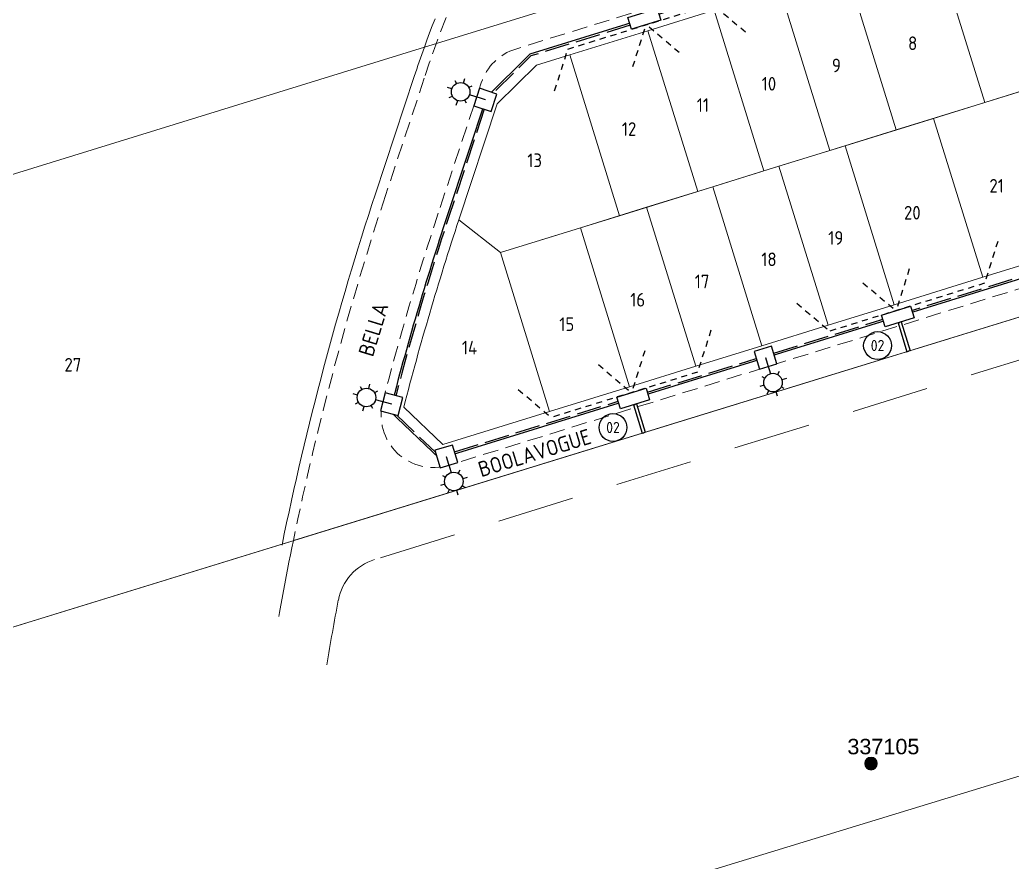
# Model space of a CAD drawing. Header units: metres. Extents: x 305887 to 307188, y 6269913 to 6270847.
# Drawn here: x 306321.9 to 306482.4, y 6270291.2 to 6270427.4 of the extents above; entities that cross this region are included whole.
import ezdxf
from ezdxf.enums import TextEntityAlignment as Align

# ---------------------------------------------------------------- set-up
doc = ezdxf.new("R2010")
doc.units = ezdxf.units.M
for name, pattern in [('DASHED', [0.75, 0.5, -0.25]), ('IE Trench LV', [6.5, 5, -1.5]), ('IECLDOTA', [1.8, 1, -0.8]), ('IECLROU40', [4, 2.5, -1.5])]:
    doc.linetypes.add(name, pattern=pattern)
doc.layers.get('0').update_dxf_attribs({"color": 6})
for name, color, linetype, lineweight in [('Cadastre Developer_SP_NEW', 2, 'Continuous', 5), ('Cadastre Land Parcels_SP_EXT', 9, 'Continuous', 5), ('Cadastre Road Names_SP_HV_LV_SL_EXT', 9, 'Continuous', 5)]:
    doc.layers.add(name, color=color, linetype=linetype, lineweight=lineweight)
for name, color, linetype in [('Duct_SP_NEW', 2, 'Continuous'), ('Equip_SP_SL_NEW', 2, 'Continuous'), ('Mains_LV_NEW_T84', 2, 'Continuous'), ('Notes_SP_NEW', 2, 'Continuous'), ('Services_SP_NEW_UG', 2, 'Continuous'), ('SupportsOH_SP_TR_HV_LV_SL_EXT', 7, 'Continuous'), ('SupportsUG_SP_LV_NEW', 2, 'Continuous'), ('SupportsUG_SP_LV_SL_NEW', 2, 'Continuous'), ('Trench_SP_NEW', 2, 'Continuous'), ('UG_Details_SP_MISC', 7, 'Continuous')]:
    doc.layers.add(name, color=color, linetype=linetype)
doc.styles.add('iecISOCP', font='isocp.shx')
doc.styles.add('POLE_LABEL', font='arial.ttf')
doc.styles.add('SL_LABEL', font='arial.ttf')
doc.styles.get("Standard").update_dxf_attribs({"font": 'arial.ttf'})
doc.linetypes.add('Cable New UG', pattern='A,7,-0.25,["x",Standard,S=2,R=0,X=0.2,Y=-0.8],-2.1', length=9.35)

# ---------------------------------------------------------------- blocks, each defined once
blk = doc.blocks.new('POLE_EXT')
blk.add_hatch(color=256).paths.add_polyline_path([(-1, 0, 1), (1, 0, 1)])
blk.add_lwpolyline([(-1, 0, 1), (1, 0, 1)], format="xyb", close=True)
for tag, height, flags, p in [('pNumber', 2.5, 8, (-17.84, 2.07)), ('OWNED_BY', 0.2, 9, (1.35, -0.4)), ('SPECIAL_USE', 0.2, 9, (1.35, -0.8)), ('STATE', 0.2, 9, (1.35, -1)), ('cLV', 0.2, 9, (1.35, -1.4)), ('hDepth', 0.2, 9, (1.35, -1.6)), ('PARENT', 0.2, 9, (1.35, -0.6)), ('USAGE', 0.2, 9, (1.35, -1.2)), ('hDia', 0.2, 9, (1.35, -1.8)), ('cHV', 0.2, 9, (1.35, -2)), ('LBRACKET', 0.2, 9, (1.35, -2.2)), ('LExisting', 0.2, 9, (1.35, -2.4)), ('LANTNUMBER', 0.2, 9, (1.35, -2.6)), ('LOther', 0.2, 9, (1.35, -2.8)), ('LRemove', 0.2, 9, (1.35, -3)), ('LEGEND', 0.2, 9, (1.35, -3.2)), ('cLinedev', 0.2, 9, (1.35, -3.4)), ('pExisting', 0.2, 9, (1.35, -3.8)), ('pFooting', 0.2, 9, (1.35, -4.4)), ('pNew', 0.2, 9, (1.35, -4.6)), ('LOCATION', 0.2, 9, (1.35, -3.6)), ('PFNUMBER', 0.2, 9, (1.35, -4)), ('NEWPFNUMBER', 0.2, 9, (1.35, -4.2)), ('pRelocate', 0.2, 9, (1.35, -5)), ('pRemove', 0.2, 9, (1.35, -5.2)), ('pReplace', 0.2, 9, (1.35, -5.4)), ('pStay', 0.2, 9, (1.35, -5.6)), ('pType', 0.2, 9, (1.35, -5.8)), ('cspan', 0.2, 9, (1.35, -6)), ('STREETNAME', 0.2, 9, (1.35, -6.2)), ('SUBURB', 0.2, 9, (1.35, -6.4)), ('OPERATED_BY', 0.2, 9, (1.36, -7.01)), ('NOTES', 0.2, 9, (1.35, -6.6)), ('MAINTAINED_BY', 0.2, 9, (1.36, -6.81))]:
    blk.add_attdef(tag, text='', height=height, dxfattribs=dict(flags=flags)).set_placement(p, align=Align.MIDDLE_LEFT)
at = {"style": 'POLE_LABEL'}
for tag, height, flags, p in [('ASSET_NUM', 2.5, 8, (2, 2)), ('STRUCTURE_PLANT_NUMBER', 0.2, 9, (1.35, 0.03)), ('STREET_CODE', 0.2, 9, (1.35, -0.2))]:
    blk.add_attdef(tag, text='', height=height, dxfattribs=dict(at, flags=flags)).set_placement(p, align=Align.MIDDLE_LEFT)
at = {"flags": 1}
blk.add_attdef('Z', (1.35, -7.33), '', height=0.2, dxfattribs=at)
blk = doc.blocks.new('COLUMN_NEW')
for tag, flags, p in [('Z', 1, (1.5, -2.8)), ('NOTES', 9, (1.5, -2.4)), ('LABEL_ALIGNMENT', 9, (1.5, -2.6))]:
    blk.add_attdef(tag, text='', height=0.2, dxfattribs=dict(flags=flags)).set_placement(p, align=Align.MIDDLE_LEFT)
blk.add_wipeout([(-1.485, -1.485), (1.485, -1.485), (1.485, 1.485), (-1.485, 1.485)])
at = {"lineweight": -3}
blk.add_lwpolyline([(-1.485, -1.485), (1.485, -1.485), (1.485, 1.485), (-1.485, 1.485)], close=True, dxfattribs=at)
for tag, height, flags, p in [('ASSET_NUM', 2.5, 8, (2, 2)), ('STREET_CODE', 0.2, 9, (1.5, 0)), ('OWNED_BY', 0.2, 9, (1.5, -0.4)), ('OPERATED_BY', 0.2, 9, (1.5, -0.6)), ('STATE', 0.2, 9, (1.5, -1)), ('COLUMN_TYPE', 0.2, 9, (1.5, -0.2)), ('USAGE', 0.2, 9, (1.5, -1.2)), ('MAINTAINED_BY', 0.2, 9, (1.5, -0.8)), ('LEGEND', 0.2, 9, (1.5, -1.4)), ('PARENT', 0.2, 9, (1.5, -1.6)), ('SUBURB', 0.2, 9, (1.5, -1.8)), ('STREETNAME', 0.2, 9, (1.5, -2)), ('LOCATION', 0.2, 9, (1.5, -2.2))]:
    blk.add_attdef(tag, text='', height=height, dxfattribs=dict(flags=flags)).set_placement(p, align=Align.MIDDLE_LEFT)
at = {"style": 'POLE_LABEL', "flags": 9}
blk.add_attdef('STRUCTURE_PLANT_NUMBER', text='', height=0.2, dxfattribs=at).set_placement((1.5, 0.242), align=Align.MIDDLE_LEFT)
blk = doc.blocks.new('*U21')
for p, q in [((0, 5.72), (0, 6.47)), ((-1.46, 5.68), (-1.06, 5.28)), ((1.46, 5.68), (1.06, 5.28)), ((-2.25, 4.22), (-1.5, 4.22)), ((1.5, 4.22), (2.25, 4.22)), ((-1.46, 2.76), (-1.06, 3.16)), ((0, 0), (0, 2.72)), ((1.46, 2.76), (1.06, 3.16)), ((0, 0), (0, 0))]:
    blk.add_line(p, q)
blk.add_circle((0, 4.22), 1.5)
at = {"style": 'SL_LABEL'}
for tag, height, flags, p in [('ASSET_NUM', 2.5, 8, (2, 2)), ('STREET_CODE', 0.2, 9, (0, -0.2))]:
    blk.add_attdef(tag, text='', height=height, dxfattribs=dict(at, flags=flags)).set_placement(p, align=Align.MIDDLE_LEFT)
for tag, p, flags in [('Z', (0, 0), 1), ('OPERATED_BY', (0, -9.61), 9)]:
    blk.add_attdef(tag, p, '', height=0.2, dxfattribs=dict(flags=flags))
for tag, height, flags, p in [('CONSTRUCTED_VOLTAGE', 0.2, 9, (0, -0.4)), ('CONTROL_TYPE', 0.2, 9, (0, -0.6)), ('OPERATING_VOLTAGE', 0.2, 9, (0, -1.4)), ('ORIENTATION', 0.2, 9, (0, -1.6)), ('LANTERN_PURPOSE', 0.2, 9, (0, -0.8)), ('LANTERN_TYPE', 0.2, 9, (0, -1)), ('NO_PHASES', 0.2, 9, (0, -1.2)), ('LNUMBER', 2.5, 8, (1.2, -2.8)), ('OWNED_BY', 0.2, 9, (0, -1.8)), ('STATE', 0.2, 9, (0, -2)), ('CEXIST', 0.2, 9, (0, -2.4)), ('CNEW', 0.2, 9, (0, -2.6)), ('CNUMBER', 0.2, 9, (0, -2.8)), ('CREMOVE', 0.2, 9, (0, -3)), ('CREPLACE', 0.2, 9, (0, -3.2)), ('USAGE', 0.2, 9, (0, -2.2)), ('LKINGHEIGHT', 0.2, 9, (0, -3.4)), ('LBRACKET', 0.2, 9, (0, -3.6)), ('LBRACKETVOCAB', 0.2, 9, (0, -3.8)), ('LCATEGORY', 0.2, 9, (0, -4)), ('LCHARGE1', 0.2, 9, (0, -4.2)), ('LCHARGE1PERCENT', 0.2, 9, (0, -4.4)), ('LCHARGE2', 0.2, 9, (0, -4.6)), ('LCHARGE2PERCENT', 0.2, 9, (0, -4.8)), ('LCHARGE3', 0.2, 9, (0, -5)), ('LCHARGE3PERCENT', 0.2, 9, (0, -5.2)), ('LEXIST', 0.2, 9, (0, -5.4)), ('LLAMP', 0.2, 9, (0, -5.6)), ('LLAMPVOCAB', 0.2, 9, (0, -5.8)), ('LMAST', 0.2, 9, (0, -6)), ('LMASTVOCAB', 0.2, 9, (0, -6.2)), ('LNEW', 0.2, 9, (0, -6.4)), ('LANTNUMBER', 0.2, 9, (0, -6.6)), ('LOUTREACH', 0.2, 9, (0, -7)), ('LOUTREACHVOCAB', 0.2, 9, (0, -7.2)), ('LRATECODE', 0.2, 9, (0, -7.4)), ('LREMOVE', 0.2, 9, (0, -7.6)), ('LREPLACE', 0.2, 9, (0, -7.8)), ('LTYPE', 0.2, 9, (0, -8)), ('SUBURB', 0.2, 9, (0, -8.6)), ('STREETNAME', 0.2, 9, (0, -8.8)), ('LTYPEVOCAB', 0.2, 9, (0, -8.2)), ('LEGEND', 0.2, 9, (0, -8.4)), ('LOCATION', 0.2, 9, (0, -9)), ('NOTES', 0.2, 9, (0, -9.2)), ('MAINTAINED_BY', 0.2, 9, (0, -9.86))]:
    blk.add_attdef(tag, text='', height=height, dxfattribs=dict(flags=flags)).set_placement(p, align=Align.MIDDLE_LEFT)
blk = doc.blocks.new('PILLAR_NEW')
for tag, height, flags, p in [('ASSET_NUM', 2.5, 8, (2, 4)), ('STREET_CODE', 0.2, 9, (1.5, 2))]:
    blk.add_attdef(tag, text='', height=height, dxfattribs=dict(flags=flags)).set_placement(p, align=Align.MIDDLE_LEFT)
blk.add_wipeout([(-2.47, 0.99), (2.47, 0.99), (2.47, -0.99), (-2.47, -0.99)])
at = {"lineweight": -3}
blk.add_lwpolyline([(-2.47, 0.99), (2.47, 0.99), (2.47, -0.99), (-2.47, -0.99)], close=True, dxfattribs=at)
for tag, flags, p in [('OWNED_BY', 9, (1.5, 1.8)), ('OPERATED_BY', 9, (1.5, 1.6)), ('STATE', 9, (1.5, 1.2)), ('SUPPORT_TYPE', 9, (1.5, 1)), ('SUBURB', 9, (1.5, 0.2)), ('STREETNAME', 9, (1.5, 0)), ('MAINTAINED_BY', 9, (1.5, 1.4)), ('USAGE', 9, (1.5, 0.8)), ('LEGEND', 9, (1.5, 0.6)), ('PARENT', 9, (1.5, 0.4)), ('Z', 1, (1.5, -0.6)), ('LOCATION', 9, (1.5, -0.2)), ('NOTES', 9, (1.5, -0.4))]:
    blk.add_attdef(tag, text='', height=0.2, dxfattribs=dict(flags=flags)).set_placement(p, align=Align.MIDDLE_LEFT)
blk = doc.blocks.new('DUCT_INDICATOR')
blk.add_circle((0, 0), 2.25)
blk.add_attdef('CODE', text='', height=1.8).set_placement((0, 0), align=Align.MIDDLE_CENTER)
at = {"flags": 1}
blk.add_attdef('Z', (0, 0), '', height=0.2, dxfattribs=at)

msp = doc.modelspace()

# ---------------------------------------------------------------- linework, layer by layer
at = {"layer": 'Cadastre Developer_SP_NEW', "color": 3}
msp.add_line((306385.66, 6270418.26), (306379.39, 6270399.27), dxfattribs=at)
at = {"layer": 'Cadastre Developer_SP_NEW', "color": 3, "flags": 128}
for points in [[(306492.27, 6270418.46), (306484.23, 6270444.45), (306469.9, 6270440.02), (306477.94, 6270414.03), (306492.27, 6270418.46)], [(306477.94, 6270414.03), (306469.9, 6270440.02), (306455.57, 6270435.58), (306463.61, 6270409.6), (306477.94, 6270414.03)], [(306463.61, 6270409.6), (306455.57, 6270435.58), (306444.87, 6270432.27), (306452.91, 6270406.28), (306463.61, 6270409.6)], [(306452.91, 6270406.28), (306444.87, 6270432.27), (306434.17, 6270428.96), (306442.21, 6270402.97), (306452.91, 6270406.28)], [(306442.21, 6270402.97), (306434.17, 6270428.96), (306423.47, 6270425.65), (306431.51, 6270399.66), (306442.21, 6270402.97)], [(306431.51, 6270399.66), (306423.47, 6270425.65), (306410.81, 6270421.73), (306418.85, 6270395.74), (306431.51, 6270399.66)], [(306418.85, 6270395.74), (306410.81, 6270421.73), (306405.42, 6270420.06), (306399.07, 6270413.84), (306392.88, 6270395.08), (306399.59, 6270389.78), (306418.85, 6270395.74)], [(306477.63, 6270385.78), (306491.96, 6270390.21), (306484.01, 6270415.91), (306469.68, 6270411.47), (306477.63, 6270385.78)], [(306463.3, 6270381.34), (306477.63, 6270385.78), (306469.68, 6270411.47), (306455.35, 6270407.04), (306463.3, 6270381.34)], [(306463.3, 6270381.34), (306455.35, 6270407.04), (306444.65, 6270403.73), (306452.6, 6270378.03), (306463.3, 6270381.34)], [(306441.9, 6270374.72), (306452.6, 6270378.03), (306444.65, 6270403.73), (306433.95, 6270400.42), (306441.9, 6270374.72)], [(306441.9, 6270374.72), (306433.95, 6270400.42), (306423.25, 6270397.11), (306431.2, 6270371.41), (306441.9, 6270374.72)], [(306420.5, 6270368.1), (306431.2, 6270371.41), (306423.25, 6270397.11), (306412.55, 6270393.79), (306420.5, 6270368.1)], [(306407.54, 6270364.09), (306420.5, 6270368.1), (306412.55, 6270393.79), (306399.59, 6270389.78), (306407.54, 6270364.09)]]:
    msp.add_lwpolyline(points, dxfattribs=at)
msp.add_lwpolyline([(306390.27, 6270358.74), (306407.54, 6270364.09), (306399.59, 6270389.78), (306392.88, 6270395.08, 0.01624), (306383.95, 6270364.77), (306390.27, 6270358.74)], format="xyb", dxfattribs=at)
at = {"layer": 'Cadastre Developer_SP_NEW', "color": 3}
for centre, radius, start, end in [((306573.56, 6270356.2), 197.88, 160.2749, 161.7226), ((306854.16, 6270242.46), 500, 161.722, 168.4596)]:
    msp.add_arc(centre, radius, start, end, dxfattribs=at)
at = {"layer": 'Cadastre Land Parcels_SP_EXT', "color": 3, "linetype": 'Continuous'}
for points in [[(306546.02, 6270471.96), (306418.71, 6270432.68), (306387.29, 6270422.99), (306203.1, 6270366.16), (306241.87, 6270304.98), (306365.31, 6270342.96)], [(306366.1, 6270343.21), (306546.33, 6270398.67)]]:
    msp.add_lwpolyline(points, dxfattribs=at)
at = {"layer": 'Cadastre Land Parcels_SP_EXT', "linetype": 'Continuous'}
for points in [[(306203.1, 6270366.16), (306387.29, 6270422.99), (306387.29, 6270422.99), (306387.71, 6270424.13), (306388.14, 6270425.28), (306388.58, 6270426.42), (306389.02, 6270427.56)], [(306553.34, 6270400.83), (306241.87, 6270304.98)], [(306588.97, 6270259.28), (306567.58, 6270340.59), (306567.44, 6270339.53), (306567.22, 6270338.48), (306566.92, 6270337.45), (306566.56, 6270336.43), (306566.12, 6270335.45), (306565.62, 6270334.5), (306565.05, 6270333.58), (306564.41, 6270332.71), (306563.72, 6270331.89), (306562.97, 6270331.12), (306562.17, 6270330.4), (306561.32, 6270329.74), (306560.42, 6270329.14), (306559.49, 6270328.6), (306558.52, 6270328.14), (306557.52, 6270327.74), (306556.49, 6270327.42), (306555.44, 6270327.14), (306280.99, 6270243.25)], [(306280.99, 6270243.25), (306555.44, 6270327.14)]]:
    msp.add_lwpolyline(points, dxfattribs=at)
at = {"layer": 'Duct_SP_NEW'}
for p, q in [((306465.36, 6270373.76), (306465.61, 6270373.83)), ((306465.86, 6270373.91), (306465.61, 6270373.83)), ((306422.55, 6270360.58), (306422.79, 6270360.66)), ((306423.04, 6270360.73), (306422.79, 6270360.66))]:
    msp.add_line(p, q, dxfattribs=at)
at = {"layer": 'Mains_LV_NEW_T84', "color": 2, "linetype": 'Cable New UG', "ltscale": 0.8, "flags": 128}
msp.add_lwpolyline([(306562.13, 6270464.21), (306554.58, 6270468.31), (306404.36, 6270421.83), (306397.33, 6270414.92), (306390.98, 6270395.71, 0.016841), (306381.72, 6270364.14), (306389.73, 6270356.48), (306550.66, 6270406.28), (306556.73, 6270413.66)], format="xyb", close=True, dxfattribs=at)
at = {"layer": 'Services_SP_NEW_UG', "color": 2, "linetype": 'IECLDOTA'}
for p, q in [((306439.23, 6270425.4), (306433.87, 6270429.91)), ((306408.37, 6270415.92), (306410.52, 6270422.69)), ((306480.07, 6270391.59), (306477.92, 6270384.82)), ((306447.54, 6270381.6), (306452.9, 6270377.08)), ((306433.65, 6270377.23), (306431.5, 6270370.45)), ((306402.48, 6270367.65), (306407.83, 6270363.13))]:
    msp.add_line(p, q, dxfattribs=at)
at = {"layer": 'Trench_SP_NEW', "linetype": 'IE Trench LV', "ltscale": 0.8, "flags": 128}
for points in [[(306420.61, 6270426.54), (306404.52, 6270421.56), (306398.45, 6270415.6)], [(306443.81, 6270373.53), (306491.03, 6270388.14)], [(306423.37, 6270367.2), (306440.97, 6270372.65)], [(306392.17, 6270357.55), (306418.64, 6270365.74)], [(306382.77, 6270363.55), (306389.08, 6270357.52)]]:
    msp.add_lwpolyline(points, dxfattribs=at)
msp.add_lwpolyline([(306396.99, 6270412.95), (306391.26, 6270395.61, 0.015476), (306382.68, 6270366.64, 0.015859)], format="xyb", dxfattribs=at)
at = {"layer": 'UG_Details_SP_MISC', "color": 8, "linetype": 'DASHED', "lineweight": 0, "ltscale": 5}
for p, q in [((306553.34, 6270469.5), (306402.07, 6270422.69)), ((306387.28, 6270417.99), (306381.01, 6270399)), ((306396.51, 6270417.23), (306389.55, 6270396.18)), ((306553.26, 6270405.52), (306391.3, 6270355.4))]:
    msp.add_line(p, q, dxfattribs=at)
at = {"layer": 'UG_Details_SP_MISC', "color": 8, "linetype": 'IECLROU40', "lineweight": 0, "ltscale": 5}
msp.add_line((306545, 6270391.45), (306379.21, 6270340.14), dxfattribs=at)
at = {"layer": 'UG_Details_SP_MISC', "color": 8, "linetype": 'DASHED', "lineweight": 0, "ltscale": 5}
for centre, radius, start, end in [((306574.23, 6270356.24), 196.88, 149.9587, 161.7227), ((306404.58, 6270414.57), 8.5, 107.1954, 161.722), ((306854.83, 6270242.5), 499, 161.722, 168.3567), ((306854.83, 6270242.5), 490, 161.722, 165.4435), ((306388.79, 6270363.52), 8.5, 165.4435, 287.1954)]:
    msp.add_arc(centre, radius, start, end, dxfattribs=at)
at = {"layer": 'UG_Details_SP_MISC', "color": 8, "linetype": 'IECLROU40', "lineweight": 0, "ltscale": 5}
for centre, radius, start, end in [((306854.83, 6270242.5), 499, 168.3567, 170.5297), ((306381.73, 6270332.02), 8.5, 107.1954, 169.285), ((306854.83, 6270242.5), 490, 169.285, 170.5297)]:
    msp.add_arc(centre, radius, start, end, dxfattribs=at)

# ---------------------------------------------------------------- block references
at = {"layer": 'SupportsOH_SP_TR_HV_LV_SL_EXT'}
ref = msp.add_blockref('POLE_EXT', (306459.55, 6270307.17), dxfattribs=at)
ref.add_attrib('ASSET_NUM', '337105', dxfattribs={"layer": '0', "height": 2.5, "style": 'POLE_LABEL'}).set_placement((306461.55, 6270307.92), align=Align.BOTTOM_CENTER)

# ---------------------------------------------------------------- texts
at = {"layer": 'Cadastre Developer_SP_NEW', "color": 3, "linetype": 'Continuous', "style": 'iecISOCP'}
for s, p in [('8', (306465.54, 6270422.52)), ('9', (306453.22, 6270418.93)), ('10', (306441.87, 6270415.97)), ('11', (306431.36, 6270412.52)), ('12', (306419.24, 6270408.65)), ('13', (306403.95, 6270403.6)), ('21', (306478.7, 6270399.47)), ('20', (306464.88, 6270395.12)), ('19', (306452.63, 6270391.05)), ('18', (306441.8, 6270387.59)), ('17', (306431.04, 6270384.01)), ('16', (306420.6, 6270381.05)), ('15', (306409.12, 6270377.1)), ('14', (306393.37, 6270373.32)), ('27', (306329.07, 6270370.54))]:
    msp.add_text(s, height=2.2, dxfattribs=at).set_placement(p)
at = {"layer": 'Cadastre Road Names_SP_HV_LV_SL_EXT', "color": 7, "linetype": 'Continuous', "ltscale": 5, "char_height": 2.5, "attachment_point": 1, "style": 'iecISOCP'}
for s, insert, rotation in [('\\pi2.6761;{\\C2;BELLA}', (306375.79, 6270370.96), 73.0169), ('\\pi-2.5739;{\\C2;BOOLAVOGUE}', (306398.21, 6270356.59), 17.0009)]:
    msp.add_mtext_dynamic_manual_height_columns(s, width=14.1022, gutter_width=4, heights=[0], dxfattribs=dict(at, insert=insert, rotation=rotation))

# ---------------------------------------------------------------- next in the draw order: block references
at = {"layer": 'SupportsUG_SP_LV_NEW'}
for p, rotation in [((306422.88, 6270427.57), 197.0105673577086), ((306463.89, 6270379.43), 17.01056735770861), ((306421.09, 6270366.19), 17.01056735770861)]:
    msp.add_blockref('PILLAR_NEW', p, dxfattribs=dict(at, rotation=rotation))
at = {"layer": 'SupportsUG_SP_LV_SL_NEW'}
for p, rotation in [((306397.17, 6270414.46), 71.93387494195784), ((306442.48, 6270372.8), 196.8027332953705), ((306382.01, 6270365.28), 75.31150284584339), ((306390.84, 6270356.82), 196.8027332953706)]:
    msp.add_blockref('COLUMN_NEW', p, dxfattribs=dict(at, rotation=rotation))

# ---------------------------------------------------------------- next in the draw order: linework, layer by layer
at = {"layer": 'Duct_SP_NEW'}
for p, q in [((306464.42, 6270378.56), (306464.17, 6270378.49)), ((306464.42, 6270378.56), (306465.86, 6270373.91)), ((306463.93, 6270378.41), (306464.17, 6270378.49)), ((306463.93, 6270378.41), (306465.36, 6270373.76)), ((306421.13, 6270365.16), (306421.38, 6270365.24)), ((306421.13, 6270365.16), (306422.55, 6270360.58)), ((306421.63, 6270365.32), (306421.38, 6270365.24)), ((306421.63, 6270365.32), (306423.04, 6270360.73))]:
    msp.add_line(p, q, dxfattribs=at)
at = {"layer": 'Services_SP_NEW_UG', "color": 2, "linetype": 'IECLDOTA'}
for p, q in [((306410.52, 6270422.69), (306433.87, 6270429.91)), ((306421.02, 6270419.85), (306423.17, 6270426.62)), ((306428.53, 6270422.1), (306423.17, 6270426.62)), ((306465.74, 6270387.15), (306463.6, 6270380.38)), ((306477.92, 6270384.82), (306452.9, 6270377.08)), ((306458.24, 6270384.9), (306463.6, 6270380.38)), ((306422.95, 6270373.91), (306420.8, 6270367.13)), ((306415.44, 6270371.66), (306420.8, 6270367.13)), ((306431.5, 6270370.45), (306407.83, 6270363.13))]:
    msp.add_line(p, q, dxfattribs=at)

# ---------------------------------------------------------------- next in the draw order: block references
at = {"layer": 'Equip_SP_SL_NEW', "linetype": 'Continuous'}
for p, rotation in [((306397.17, 6270414.46), 71.9485037973283), ((306442.48, 6270372.8), 196.817362150741), ((306382.01, 6270365.28), 75.32613170121385), ((306390.84, 6270356.82), 196.817362150741)]:
    msp.add_blockref('*U21', p, dxfattribs=dict(at, rotation=rotation))
at = {"layer": 'Notes_SP_NEW', "linetype": 'Continuous'}
ref = msp.add_blockref('DUCT_INDICATOR', (306460.61, 6270374.75), dxfattribs=at)
ref.add_attrib('CODE', '02', dxfattribs={"layer": '0', "height": 1.8, "style": 'iecISOCP'}).set_placement((306460.61, 6270374.75), align=Align.MIDDLE_CENTER)
ref = msp.add_blockref('DUCT_INDICATOR', (306417.81, 6270361.5), dxfattribs=at)
ref.add_attrib('CODE', '02', dxfattribs={"layer": '0', "height": 1.8, "style": 'iecISOCP'}).set_placement((306417.81, 6270361.5), align=Align.MIDDLE_CENTER)

doc.saveas('drawing.dxf')
